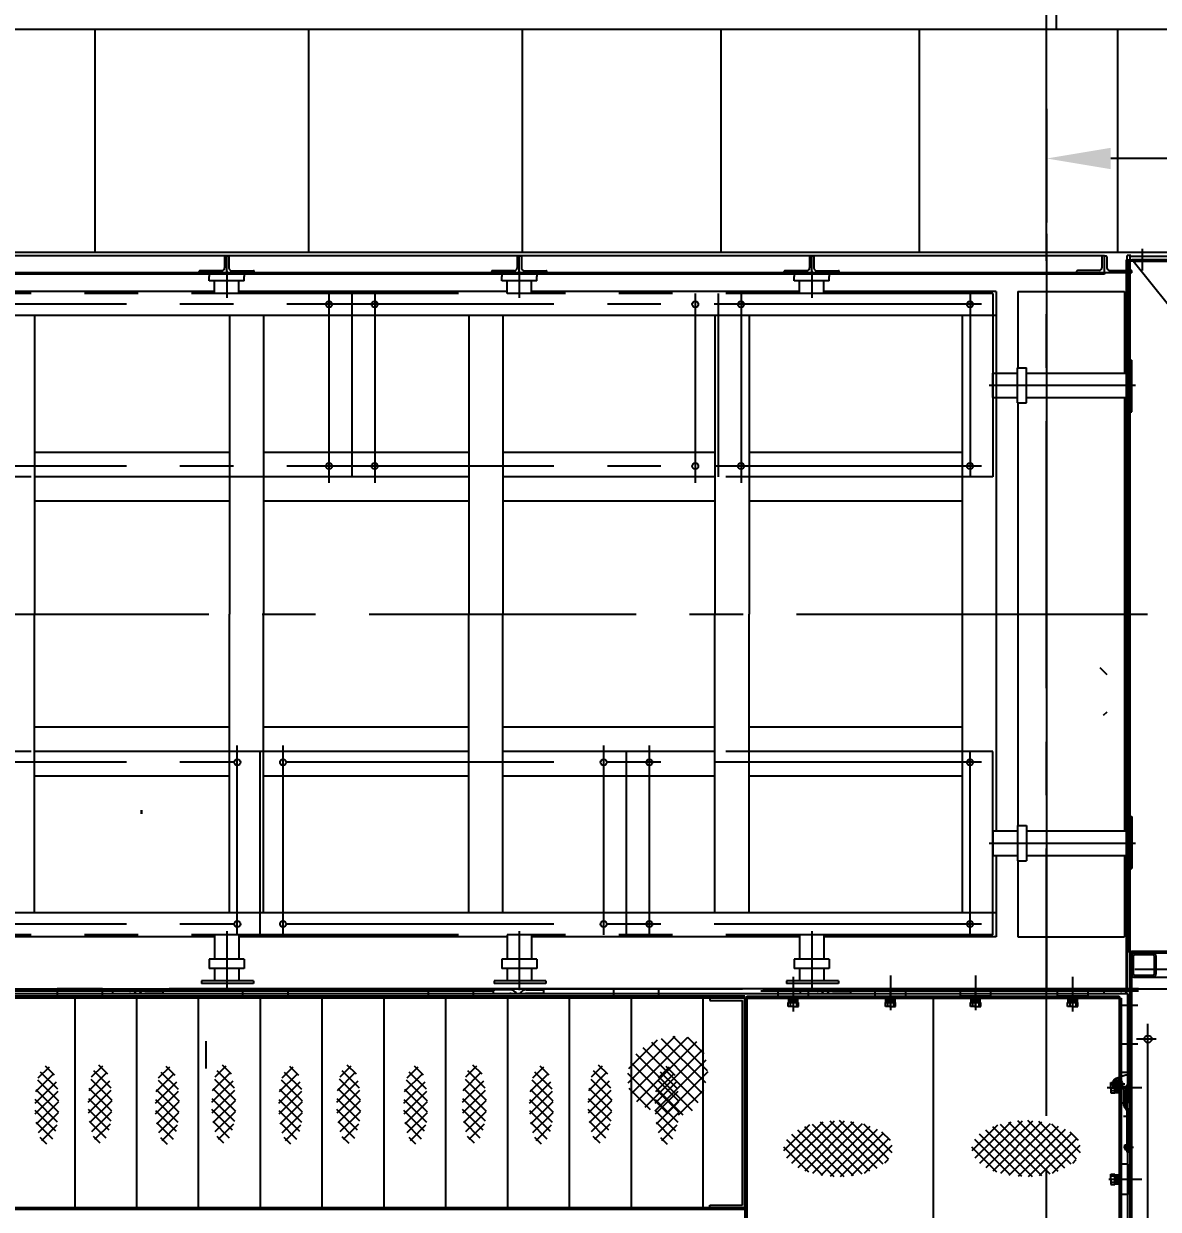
# Model space of a CAD drawing. Header units: millimetres. Extents: x 0 to 29400, y 0 to 20790.
# Drawn here: x 12122 to 15838, y 6761 to 10644 of the extents above; entities that cross this region are included whole.
import ezdxf

# ---------------------------------------------------------------- set-up
doc = ezdxf.new("R2010")
doc.units = ezdxf.units.MM
doc.header["$LTSCALE"] = 700
for name, pattern in [('F', [0.75, 0.5, -0.25]), ('G', [2, 1.25, -0.25, 0.25, -0.25]), ('K', [2.5, 1.25, -0.25, 0.25, -0.25, 0.25, -0.25])]:
    doc.linetypes.add(name, pattern=pattern)
for name, color, linetype in [('01', 7, 'Continuous'), ('02', 1, 'Continuous'), ('04', 2, 'F'), ('05', 142, 'G'), ('07', 6, 'K'), ('08', 1, 'Continuous')]:
    doc.layers.add(name, color=color, linetype=linetype)
doc.styles.get("Standard").update_dxf_attribs({"font": 'FZYTK.TTF', "width": 0.707})
doc.dimstyles.new('INTE', dxfattribs={"dimscale": 70, "dimtxt": 3.5, "dimasz": 3, "dimexe": 3, "dimexo": 0, "dimgap": 1, "dimtad": 1, "dimdec": 0, "dimdsep": 46, "dimtxsty": 'Standard', "dimcen": 0, "dimclrd": 1, "dimclre": 1, "dimclrt": 3, "dimaunit": 1, "dimadec": 0, "dimazin": 0, "dimtfac": 1, "dimtdec": 0, "dimtmove": 0, "dimatfit": 0, "dimfxl": 1, "dimarcsym": 0})

# ---------------------------------------------------------------- blocks, each defined once
blk = doc.blocks.new('*D847')
at = {"layer": '08', "color": 1, "lineweight": -2}
for p, q in [((19345.3, 16881), (25222.2, 16881)), ((25012.2, 7693), (25012.2, 16671)), ((14962.6, 7483), (25222.2, 7483))]:
    blk.add_line(p, q, dxfattribs=at)
at = {"layer": '08', "color": 1}
for points in [[(24977.2, 16671), (25047.2, 16671), (25012.2, 16881)], [(24977.2, 7693), (25047.2, 7693), (25012.2, 7483)]]:
    blk.add_solid(points, dxfattribs=at)
at = {"layer": 'DEFPOINTS', "color": 0}
for p in [(19345.3, 16881), (25012.2, 16881), (14962.6, 7483)]:
    blk.add_point(p, dxfattribs=at)
at = {"layer": '08', "color": 3, "insert": (24783.7, 12182), "char_height": 245, "attachment_point": 5, "rotation": 90}
blk.add_mtext('{\\fArial|b0|i0|c204|p34;Внешняя сторона кузова\\Fisocp,intecad|c134;9398}', dxfattribs=at)
blk = doc.blocks.new('*D851')
at = {"layer": '08', "color": 1, "lineweight": -2}
for p, q in [((5911, 11102), (5911, 3807.1)), ((15472.6, 5670), (15472.6, 3807.1)), ((15262.6, 4017.1), (6121, 4017.1))]:
    blk.add_line(p, q, dxfattribs=at)
at = {"layer": '08', "color": 1}
for points in [[(6121, 4052.1), (6121, 3982.1), (5911, 4017.1)], [(15262.6, 4052.1), (15262.6, 3982.1), (15472.6, 4017.1)]]:
    blk.add_solid(points, dxfattribs=at)
at = {"layer": 'DEFPOINTS', "color": 0}
for p in [(5911, 11102), (15472.6, 5670), (5911, 4017.1)]:
    blk.add_point(p, dxfattribs=at)
at = {"layer": '08', "color": 3, "insert": (10691.8, 4209.7), "char_height": 245, "attachment_point": 5}
blk.add_mtext('9562', dxfattribs=at)
blk = doc.blocks.new('*D852')
at = {"layer": '08', "color": 1, "lineweight": -2}
for p, q in [((18977.6, 11384.1), (18977.6, 9992.7)), ((15472.6, 10365.4), (15472.6, 9992.7)), ((18767.6, 10202.7), (15682.6, 10202.7))]:
    blk.add_line(p, q, dxfattribs=at)
at = {"layer": '08', "color": 1}
for points in [[(15682.6, 10237.7), (15682.6, 10167.7), (15472.6, 10202.7)], [(18767.6, 10237.7), (18767.6, 10167.7), (18977.6, 10202.7)]]:
    blk.add_solid(points, dxfattribs=at)
at = {"layer": 'DEFPOINTS', "color": 0}
for p in [(18977.6, 11384.1), (15472.6, 10365.4), (15472.6, 10202.7)]:
    blk.add_point(p, dxfattribs=at)
at = {"layer": '08', "color": 3, "insert": (17225.1, 10395.2), "char_height": 245, "attachment_point": 5}
blk.add_mtext('3505', dxfattribs=at)
blk = doc.blocks.new('*D853')
at = {"layer": '08', "color": 1, "lineweight": -2}
blk.add_line((15472.6, 12182), (6347, 8963.8), dxfattribs=at)
at = {"layer": '08', "color": 1}
blk.add_solid([(6335.4, 8996.8), (6358.7, 8930.8), (6149, 8893.9)], dxfattribs=at)
at = {"layer": 'DEFPOINTS', "color": 0}
for p in [(15472.6, 12182), (6149, 8893.9)]:
    blk.add_point(p, dxfattribs=at)
at = {"layer": '08', "color": 3, "insert": (7247.3, 9485.4), "char_height": 245, "attachment_point": 5, "rotation": 19.4255}
blk.add_mtext('R9886', dxfattribs=at)
blk = doc.blocks.new('*D854')
at = {"layer": '08', "color": 1, "lineweight": -2}
for p, q in [((19030.9, 18159.3), (25718.1, 18159.3)), ((25508.1, 17949.3), (25508.1, 5239.7)), ((15649.9, 5029.7), (25718.1, 5029.7))]:
    blk.add_line(p, q, dxfattribs=at)
at = {"layer": '08', "color": 1}
for points in [[(25473.1, 17949.3), (25543.1, 17949.3), (25508.1, 18159.3)], [(25473.1, 5239.7), (25543.1, 5239.7), (25508.1, 5029.7)]]:
    blk.add_solid(points, dxfattribs=at)
at = {"layer": 'DEFPOINTS', "color": 0}
for p in [(19030.9, 18159.3), (15649.9, 5029.7), (25508.1, 5029.7)]:
    blk.add_point(p, dxfattribs=at)
at = {"layer": '08', "color": 3, "insert": (25315.6, 11594.5), "char_height": 245, "attachment_point": 5, "rotation": 90}
blk.add_mtext('13130', dxfattribs=at)
blk = doc.blocks.new('*D856')
at = {"layer": '08', "color": 1, "lineweight": -2}
for p, q in [((9085, 9261), (9085, 4228)), ((15472.6, 5981.2), (15472.6, 4228)), ((9295, 4438), (15262.6, 4438))]:
    blk.add_line(p, q, dxfattribs=at)
at = {"layer": '08', "color": 1}
for points in [[(9295, 4473), (9295, 4403), (9085, 4438)], [(15262.6, 4473), (15262.6, 4403), (15472.6, 4438)]]:
    blk.add_solid(points, dxfattribs=at)
at = {"layer": 'DEFPOINTS', "color": 0}
for p in [(9085, 9261), (15472.6, 5981.2), (15472.6, 4438)]:
    blk.add_point(p, dxfattribs=at)
at = {"layer": '08', "color": 3, "insert": (12278.8, 4630.5), "char_height": 245, "attachment_point": 5}
blk.add_mtext('6388', dxfattribs=at)
blk = doc.blocks.new('A$C20E85FB4')
at = {"layer": '02', "linetype": 'Continuous', "ltscale": 0.8}
h = blk.add_hatch(dxfattribs=at)
h.set_pattern_fill('ANSI37', color=1, scale=10, style=0)
h.set_pattern_definition([(45, (-11288.267, -1206.898), (-22.45064, 22.45064), []), (135, (-11288.267, -1206.898), (-22.45064, -22.45064), [])])
edge = h.paths.add_edge_path()
edge.add_spline(control_points=[(-3.1, 135.1), (2.1, 175), (18.3, 298.7), (289.3, 230), (252, 28.6), (145.7, 7.7), (51.9, -11.7), (19.4, 58.8), (4.5, 102.9), (-1, 126), (-3.1, 135.1)], knot_values=[0, 0, 0, 0, 107.226623, 332.783515, 469.925804, 564.431844, 645.860592, 719.225168, 762.115824, 790.07632, 790.07632, 790.07632, 790.07632], degree=3, periodic=0)
blk = doc.blocks.new('*U844')
at = {"layer": '01'}
for p, q in [((-15.1, 5), (-15.1, 0)), ((0, 5), (-15.1, 5)), ((-15.1, 0), (0, 0)), ((0, 0), (-2.9, 5)), ((0, 5), (2.9, 0)), ((0, 5), (15.1, 5)), ((15.1, 0), (0, 0)), ((15.1, 5), (15.1, 0))]:
    blk.add_line(p, q, dxfattribs=at)
at = {"layer": '05'}
blk.add_line((0, 7.1), (0, -2.1), dxfattribs=at)

msp = doc.modelspace()

# ---------------------------------------------------------------- hatches: boundary and pattern name
at = {"layer": '02', "linetype": 'Continuous'}
h = msp.add_hatch(dxfattribs=at)
h.set_pattern_fill('ANSI37', color=1, scale=8, style=0)
h.set_pattern_definition([(45, (7459.756, 6036.983), (-17.96051, 17.96051), []), (135, (7459.756, 6036.983), (-17.96051, -17.96051), [])])
edge = h.paths.add_edge_path()
edge.add_ellipse((12198.2, 7102.3), major_axis=(0, 128.5), ratio=0.30303, start_angle=0, end_angle=360)
h = msp.add_hatch(dxfattribs=at)
h.set_pattern_fill('ANSI37', color=1, scale=8, style=0)
h.set_pattern_definition([(45, (7634.252, 6040.411), (-17.96051, 17.96051), []), (135, (7634.252, 6040.411), (-17.96051, -17.96051), [])])
edge = h.paths.add_edge_path()
edge.add_ellipse((12372.7, 7105.7), major_axis=(0, 128.5), ratio=0.30303, start_angle=0, end_angle=360)
h = msp.add_hatch(dxfattribs=at)
h.set_pattern_fill('ANSI37', color=1, scale=8, style=0)
h.set_pattern_definition([(45, (7853.83, 6036.983), (-17.96051, 17.96051), []), (135, (7853.83, 6036.983), (-17.96051, -17.96051), [])])
edge = h.paths.add_edge_path()
edge.add_ellipse((12592.3, 7102.3), major_axis=(0, 128.5), ratio=0.30303, start_angle=0, end_angle=360)
h = msp.add_hatch(dxfattribs=at)
h.set_pattern_fill('ANSI37', color=1, scale=8, style=0)
h.set_pattern_definition([(45, (8038.81, 6040.411), (-17.96051, 17.96051), []), (135, (8038.81, 6040.411), (-17.96051, -17.96051), [])])
edge = h.paths.add_edge_path()
edge.add_ellipse((12777.3, 7105.7), major_axis=(0, 128.5), ratio=0.30303, start_angle=0, end_angle=360)
h = msp.add_hatch(dxfattribs=at)
h.set_pattern_fill('ANSI37', color=1, scale=8, style=0)
h.set_pattern_definition([(45, (8258.388, 6036.983), (-17.96051, 17.96051), []), (135, (8258.388, 6036.983), (-17.96051, -17.96051), [])])
edge = h.paths.add_edge_path()
edge.add_ellipse((12996.8, 7102.3), major_axis=(0, 128.5), ratio=0.30303, start_angle=0, end_angle=360)
h = msp.add_hatch(dxfattribs=at)
h.set_pattern_fill('ANSI37', color=1, scale=8, style=0)
h.set_pattern_definition([(45, (8448.138, 6040.411), (-17.96051, 17.96051), []), (135, (8448.138, 6040.411), (-17.96051, -17.96051), [])])
edge = h.paths.add_edge_path()
edge.add_ellipse((13186.6, 7105.7), major_axis=(0, 128.5), ratio=0.30303, start_angle=0, end_angle=360)
h = msp.add_hatch(dxfattribs=at)
h.set_pattern_fill('ANSI37', color=1, scale=8, style=0)
h.set_pattern_definition([(45, (8667.717, 6036.983), (-17.96051, 17.96051), []), (135, (8667.717, 6036.983), (-17.96051, -17.96051), [])])
edge = h.paths.add_edge_path()
edge.add_ellipse((13406.2, 7102.3), major_axis=(0, 128.5), ratio=0.30303, start_angle=0, end_angle=360)
h = msp.add_hatch(dxfattribs=at)
h.set_pattern_fill('ANSI37', color=1, scale=8, style=0)
h.set_pattern_definition([(45, (8859.75, 6040.411), (-17.96051, 17.96051), []), (135, (8859.75, 6040.411), (-17.96051, -17.96051), [])])
edge = h.paths.add_edge_path()
edge.add_ellipse((13598.2, 7105.7), major_axis=(0, 128.5), ratio=0.30303, start_angle=0, end_angle=360)
h = msp.add_hatch(dxfattribs=at)
h.set_pattern_fill('ANSI37', color=1, scale=8, style=0)
h.set_pattern_definition([(45, (9079.33, 6036.983), (-17.96051, 17.96051), []), (135, (9079.33, 6036.983), (-17.96051, -17.96051), [])])
edge = h.paths.add_edge_path()
edge.add_ellipse((13817.8, 7102.3), major_axis=(0, 128.5), ratio=0.30303, start_angle=0, end_angle=360)
h = msp.add_hatch(dxfattribs=at)
h.set_pattern_fill('ANSI37', color=1, scale=8, style=0)
h.set_pattern_definition([(45, (9271.35, 6040.411), (-17.96051, 17.96051), []), (135, (9271.35, 6040.411), (-17.96051, -17.96051), [])])
edge = h.paths.add_edge_path()
edge.add_ellipse((14009.8, 7105.7), major_axis=(0, 128.5), ratio=0.30303, start_angle=0, end_angle=360)
h = msp.add_hatch(dxfattribs=at)
h.set_pattern_fill('ANSI37', color=1, scale=8, style=0)
h.set_pattern_definition([(45, (9490.93, 6036.983), (-17.96051, 17.96051), []), (135, (9490.93, 6036.983), (-17.96051, -17.96051), [])])
edge = h.paths.add_edge_path()
edge.add_ellipse((14229.4, 7102.3), major_axis=(0, 128.5), ratio=0.30303, start_angle=0, end_angle=360)
h = msp.add_hatch(dxfattribs=at)
h.set_pattern_fill('ANSI37', color=1, scale=7.5, angle=-90, style=0)
h.set_pattern_definition([(315, (12580.503, 8457.254), (16.83798, 16.83798), []), (45, (12580.503, 8457.254), (-16.83798, 16.83798), [])])
edge = h.paths.add_edge_path()
edge.add_ellipse((14789.8, 6959.9), major_axis=(178, 0), ratio=0.514239, start_angle=0, end_angle=360)
h = msp.add_hatch(dxfattribs=at)
h.set_pattern_fill('ANSI37', color=1, scale=7.5, angle=-90, style=0)
h.set_pattern_definition([(315, (13196.452, 8457.254), (16.83798, 16.83798), []), (45, (13196.452, 8457.254), (-16.83798, 16.83798), [])])
edge = h.paths.add_edge_path()
edge.add_ellipse((15405.8, 6959.9), major_axis=(178, 0), ratio=0.514239, start_angle=0, end_angle=360)

# ---------------------------------------------------------------- linework, layer by layer
for p, q in [((15472.6, 9956), (15472.6, 7483)), ((15472.6, 9956), (15472.6, 7483)), ((16675.6, 9871), (15755.6, 9871)), ((15472.6, 7483), (12598.6, 7483)), ((14490.6, 7459), (15710.6, 7459)), ((14490.6, 7459), (14490.6, 4440)), ((14542.8, 7483), (15761.8, 7483)), ((14593.1, 7483), (14693.1, 7483)), ((14911.1, 7483), (15011.1, 7483)), ((15290.1, 7483), (15190.1, 7483)), ((15773.3, 7483), (15472.6, 7483)), ((15608.1, 7483), (15508.1, 7483)), ((15710.6, 7459), (15710.6, 4440)), ((14484.6, 7453), (14484.6, 4446)), ((15100.6, 7453), (15100.6, 4446)), ((15716.6, 7453), (15716.6, 4446)), ((14484.6, 6962.7), (14484.6, 7299)), ((15740.6, 7209), (15740.6, 7109))]:
    msp.add_line(p, q)
at = {"layer": '01'}
for p, q in [((15504, 11355), (15504, 10625)), ((12355, 10625), (12355, 9895)), ((13055, 10625), (13055, 9895)), ((13755, 10625), (13755, 9895)), ((13755, 10625), (13755, 9895)), ((14405, 10625), (14405, 9895)), ((15055, 10625), (15055, 9895)), ((15705, 10625), (15705, 9895)), ((12780.3, 9881.7), (12780.3, 9844)), ((12787.3, 9884), (12782.6, 9884)), ((12787.3, 9828), (12787.3, 9884)), ((12787.3, 9884), (12792, 9884)), ((12787.3, 9828), (12787.3, 9884)), ((12794.3, 9881.7), (12794.3, 9844)), ((13738.3, 9881.7), (13738.3, 9844)), ((13745.3, 9884), (13740.6, 9884)), ((13745.3, 9884), (13750, 9884)), ((13745.3, 9828), (13745.3, 9884)), ((13745.3, 9828), (13745.3, 9884)), ((13752.3, 9881.7), (13752.3, 9844)), ((14696.3, 9881.7), (14696.3, 9844)), ((14703.3, 9884), (14698.6, 9884)), ((14703.3, 9828), (14703.3, 9884)), ((14703.3, 9884), (14708, 9884)), ((14703.3, 9828), (14703.3, 9884)), ((14710.3, 9881.7), (14710.3, 9844)), ((15653.8, 9881.3), (15653.8, 9845)), ((15661.8, 9884), (15656.5, 9884)), ((15661.8, 9828), (15661.8, 9884)), ((15661.8, 9884), (15667.2, 9884)), ((15661.8, 9828), (15661.8, 9884)), ((15669.8, 9881.3), (15669.8, 9845)), ((15733.6, 9871), (18971.6, 9871)), ((15736.6, 7483), (15736.6, 9885)), ((15742.6, 9885), (15736.6, 9885)), ((15748.6, 9885), (15742.6, 9885)), ((15745.6, 9883), (18971.6, 9883)), ((16146.1, 9379), (15755.6, 9866)), ((12697.3, 9828), (12697.3, 9832.7)), ((12697.3, 9828), (12787.3, 9828)), ((12771.3, 9835), (12699.6, 9835)), ((12877.3, 9828), (12787.3, 9828)), ((12803.3, 9835), (12875, 9835)), ((12877.3, 9828), (12877.3, 9832.7)), ((13655.3, 9828), (13655.3, 9832.7)), ((13655.3, 9828), (13745.3, 9828)), ((13729.3, 9835), (13657.6, 9835)), ((13835.3, 9828), (13745.3, 9828)), ((13761.3, 9835), (13833, 9835)), ((13835.3, 9828), (13835.3, 9832.7)), ((14613.3, 9828), (14613.3, 9832.7)), ((14613.3, 9828), (14703.3, 9828)), ((14687.3, 9835), (14615.6, 9835)), ((14793.3, 9828), (14703.3, 9828)), ((14719.3, 9835), (14791, 9835)), ((14793.3, 9828), (14793.3, 9832.7)), ((15571.8, 9828), (15571.8, 9833.3)), ((15571.8, 9828), (15661.8, 9828)), ((15644.8, 9836), (15574.5, 9836)), ((15661.8, 9828), (15661.8, 9824)), ((15751.8, 9828), (15661.8, 9828)), ((15678.8, 9836), (15749.2, 9836)), ((15751.8, 9828), (15751.8, 9833.3)), ((12747.3, 9767), (11627.3, 9767)), ((13705.3, 9767), (12827.3, 9767)), ((14663.3, 9767), (13785.3, 9767)), ((15307.8, 9767), (14743.3, 9767)), ((15377.8, 9767), (15727.8, 9767)), ((15377.8, 9767), (15377.8, 9517.5)), ((15727.8, 9767), (15727.8, 9500)), ((15307.8, 9688), (10485.8, 9688)), ((12157.8, 9688), (12157.8, 8710)), ((12795.8, 9688), (12795.8, 8710)), ((12907.8, 9688), (12907.8, 8710)), ((13579.8, 9688), (13579.8, 8710)), ((13691.8, 9688), (13691.8, 8710)), ((14385.8, 9688), (14385.8, 8710)), ((14497.8, 9688), (14497.8, 8710)), ((15377.8, 9402.5), (15377.8, 8017.5)), ((15727.8, 9420), (15727.8, 8000)), ((12157.8, 7732), (12157.8, 8710)), ((12795.8, 7732), (12795.8, 8710)), ((12907.8, 7732), (12907.8, 8710)), ((13579.8, 7732), (13579.8, 8710)), ((13691.8, 7732), (13691.8, 8710)), ((14385.8, 7732), (14385.8, 8710)), ((14497.8, 7732), (14497.8, 8710)), ((15377.8, 7902.5), (15377.8, 7653)), ((15727.8, 7920), (15727.8, 7653)), ((15307.8, 7732), (10485.8, 7732)), ((12747.3, 7653), (11627.3, 7653)), ((13705.3, 7653), (12827.3, 7653)), ((14663.3, 7653), (13785.3, 7653)), ((15307.8, 7653), (14743.3, 7653)), ((15377.8, 7653), (15727.8, 7653)), ((15745.6, 7187), (15745.6, 7607)), ((15745.6, 7187), (15745.6, 7607)), ((10686.8, 7483), (13661.9, 7483)), ((10686.8, 7477), (13661.9, 7477)), ((14484.6, 7459), (11336.9, 7459)), ((12380.6, 7483), (12231.6, 7483)), ((12231.6, 7483), (12231.6, 7459)), ((12380.6, 7459), (12380.6, 7483)), ((12413.5, 7467.5), (12468.9, 7467.5)), ((12578.3, 7467.5), (12522.3, 7467.5)), ((12988.1, 7483), (12839.1, 7483)), ((12839.1, 7483), (12839.1, 7459)), ((12988.1, 7459), (12988.1, 7483)), ((13595.5, 7483), (13446.5, 7483)), ((13446.5, 7483), (13446.5, 7459)), ((13595.5, 7459), (13595.5, 7483)), ((13659.5, 7467.5), (13714.9, 7467.5)), ((13661.9, 7483), (13661.9, 7477)), ((13824.3, 7467.5), (13768.9, 7467.5)), ((14203, 7483), (14054, 7483)), ((14054, 7483), (14054, 7459)), ((14203, 7459), (14203, 7483)), ((14484.6, 6761), (14484.6, 7459)), ((14593.1, 7459), (14593.1, 7483)), ((14593.1, 7459), (14693.1, 7459)), ((14665.5, 7467.5), (14721.5, 7467.5)), ((14693.1, 7459), (14693.1, 7483)), ((14830.3, 7467.5), (14774.9, 7467.5)), ((14911.1, 7459), (14911.1, 7483)), ((14911.1, 7459), (15011.1, 7459)), ((15011.1, 7459), (15011.1, 7483)), ((15190.1, 7459), (15190.1, 7483)), ((15290.1, 7459), (15190.1, 7459)), ((15290.1, 7459), (15290.1, 7483)), ((15508.1, 7459), (15508.1, 7483)), ((15608.1, 7459), (15508.1, 7459)), ((15608.1, 7459), (15608.1, 7483)), ((15659.5, 7467.5), (15714.9, 7467.5)), ((14484.6, 7453), (11336.9, 7453)), ((12289.2, 7453), (12289.2, 6767)), ((12491.7, 7453), (12491.7, 6767)), ((12694.2, 7453), (12694.2, 6767)), ((12896.7, 7453), (12896.7, 6767)), ((13099.2, 7453), (13099.2, 6767)), ((13301.7, 7453), (13301.7, 6767)), ((13504.2, 7453), (13504.2, 6767)), ((13706.7, 7453), (13706.7, 6767)), ((13909.2, 7453), (13909.2, 6767)), ((14111.7, 7453), (14111.7, 6767)), ((14346.7, 7453), (14346.7, 6767)), ((14369.2, 7453), (14369.2, 7445)), ((14369.2, 7445), (14476.6, 7445)), ((14476.6, 6775), (14476.6, 7445)), ((14626.4, 7425.5), (14626.4, 7438)), ((14626.4, 7438), (14643.1, 7438)), ((14643.1, 7425.5), (14626.4, 7425.5)), ((14633.1, 7438), (14633.1, 7425.5)), ((14659.9, 7438), (14643.1, 7438)), ((14643.1, 7425.5), (14659.9, 7425.5)), ((14653.1, 7438), (14653.1, 7425.5)), ((14659.9, 7425.5), (14659.9, 7438)), ((14944.4, 7425.5), (14944.4, 7438)), ((14944.4, 7438), (14961.1, 7438)), ((14961.1, 7425.5), (14944.4, 7425.5)), ((14951.1, 7438), (14951.1, 7425.5)), ((14977.9, 7438), (14961.1, 7438)), ((14961.1, 7425.5), (14977.9, 7425.5)), ((14971.1, 7438), (14971.1, 7425.5)), ((14977.9, 7425.5), (14977.9, 7438)), ((15223.4, 7425.5), (15223.4, 7438)), ((15223.4, 7438), (15240.1, 7438)), ((15240.1, 7425.5), (15223.4, 7425.5)), ((15230.1, 7438), (15230.1, 7425.5)), ((15256.9, 7438), (15240.1, 7438)), ((15240.1, 7425.5), (15256.9, 7425.5)), ((15250.1, 7438), (15250.1, 7425.5)), ((15256.9, 7425.5), (15256.9, 7438)), ((15541.4, 7438), (15558.1, 7438)), ((15541.4, 7425.5), (15541.4, 7438)), ((15558.1, 7425.5), (15541.4, 7425.5)), ((15548.1, 7438), (15548.1, 7425.5)), ((15574.9, 7438), (15558.1, 7438)), ((15558.1, 7425.5), (15574.9, 7425.5)), ((15568.1, 7438), (15568.1, 7425.5)), ((15574.9, 7425.5), (15574.9, 7438)), ((15731.9, 7200.3), (15700.6, 7189.2)), ((15740.6, 7209), (15716.6, 7209)), ((15716.6, 7209), (15716.6, 7109)), ((15745.6, 7200.3), (15731.9, 7200.3)), ((15745.6, 7200.3), (15745.6, 7177.5)), ((15683.1, 7175.7), (15695.6, 7175.7)), ((15683.1, 7159), (15683.1, 7175.7)), ((15695.6, 7169), (15683.1, 7169)), ((15683.1, 7159), (15683.1, 7142.2)), ((15695.6, 7149), (15683.1, 7149)), ((15695.6, 7175.7), (15695.6, 7159)), ((15695.6, 7142.2), (15695.6, 7159)), ((15706.9, 7152.3), (15715.9, 7152.3)), ((15715.9, 7152.3), (15721.2, 7157.1)), ((15719.9, 7163.3), (15718.4, 7163.3)), ((15725.9, 7101.3), (15725.9, 7151.3)), ((15726.1, 7161.5), (15726.9, 7162.3)), ((15731.9, 7162.3), (15726.9, 7162.3)), ((15745.6, 7177.5), (15731.9, 7162.3)), ((15731.9, 7101.3), (15731.9, 7151.3)), ((15744.9, 7165.5), (15744.9, 6385.1)), ((15683.1, 7142.2), (15695.6, 7142.2)), ((15740.6, 7109), (15716.6, 7109)), ((15734.6, 7086.2), (15728.5, 7093.8)), ((15739.3, 7089.9), (15733.2, 7097.5)), ((15735.9, 6948.4), (15735.9, 7082.4)), ((15741.9, 7077.4), (15744.9, 7077.4)), ((15728.5, 6971.6), (15733.8, 6971.6)), ((15728.5, 6964.4), (15728.5, 6971.6)), ((15733.8, 6968.4), (15728.5, 6968.4)), ((15728.5, 6964.4), (15728.5, 6957.2)), ((15733.8, 6960.4), (15728.5, 6960.4)), ((15728.5, 6957.2), (15733.8, 6957.2)), ((15733.8, 6971.6), (15733.8, 6964.4)), ((15741.9, 6953.4), (15744.9, 6953.4)), ((15741.9, 6948.4), (15741.9, 6951.4)), ((15741.9, 6948.4), (15735.9, 6948.4)), ((15683.1, 6875.7), (15695.6, 6875.7)), ((15683.1, 6859), (15683.1, 6875.7)), ((15695.6, 6875.7), (15695.6, 6859)), ((15740.5, 6909), (15716.5, 6909)), ((15716.6, 6909), (15716.6, 6809)), ((15740.5, 6909), (15740.6, 6809)), ((15695.6, 6869), (15683.1, 6869)), ((15683.1, 6859), (15683.1, 6842.2)), ((15695.6, 6849), (15683.1, 6849)), ((15683.1, 6842.2), (15695.6, 6842.2)), ((15695.6, 6842.2), (15695.6, 6859)), ((15740.6, 6809), (15716.6, 6809)), ((11336.9, 6767), (14484.6, 6767)), ((11336.9, 6761), (14484.6, 6761)), ((14369.2, 6767), (14369.2, 6775)), ((14369.2, 6775), (14476.6, 6775))]:
    msp.add_line(p, q, dxfattribs=at)
at = {"layer": '01', "color": 7, "linetype": 'Continuous'}
for p, q in [((13755, 10625), (10255, 10625)), ((17539, 10625), (13755, 10625)), ((16359, 10625), (15504, 10625)), ((15661.8, 9884), (10359.8, 9884)), ((13755, 9895), (11998, 9895)), ((15894, 9895), (13755, 9895)), ((15733.6, 9871), (15733.6, 7483)), ((15755.6, 9866), (15738.6, 9866)), ((15738.6, 9866), (15738.6, 7605)), ((15743.6, 9866), (15743.6, 7605)), ((15745.6, 9883), (15745.6, 9866)), ((15755.6, 9866), (15745.6, 9866)), ((15745.6, 9866), (15745.6, 6255)), ((15755.6, 9871), (15755.6, 9866)), ((15755.6, 9866), (18961.6, 9866)), ((16675.6, 9866), (15755.6, 9866)), ((16675.6, 9866), (15755.6, 9866)), ((15661.8, 9828), (10419.8, 9828)), ((15661.8, 9824), (10419.8, 9824)), ((12729.8, 9824), (12729.8, 9816)), ((12844.8, 9824), (12729.8, 9824)), ((12729.8, 9810), (12729.8, 9816)), ((12729.8, 9802), (12729.8, 9810)), ((12844.8, 9802), (12729.8, 9802)), ((12747.3, 9760), (12747.3, 9802)), ((12827.3, 9760), (12827.3, 9802)), ((12844.8, 9824), (12844.8, 9816)), ((12844.8, 9810), (12844.8, 9816)), ((12844.8, 9802), (12844.8, 9810)), ((13802.8, 9824), (13687.8, 9824)), ((13687.8, 9824), (13687.8, 9816)), ((13687.8, 9810), (13687.8, 9816)), ((13687.8, 9802), (13687.8, 9810)), ((13802.8, 9802), (13687.8, 9802)), ((13705.3, 9760), (13705.3, 9802)), ((13785.3, 9760), (13785.3, 9802)), ((13802.8, 9824), (13802.8, 9816)), ((13802.8, 9810), (13802.8, 9816)), ((13802.8, 9802), (13802.8, 9810)), ((14760.8, 9824), (14645.8, 9824)), ((14645.8, 9824), (14645.8, 9816)), ((14645.8, 9810), (14645.8, 9816)), ((14645.8, 9802), (14645.8, 9810)), ((14760.8, 9802), (14645.8, 9802)), ((14663.3, 9760), (14663.3, 9802)), ((14743.3, 9760), (14743.3, 9802)), ((14760.8, 9824), (14760.8, 9816)), ((14760.8, 9810), (14760.8, 9816)), ((14760.8, 9802), (14760.8, 9810)), ((12827.3, 9760), (12747.3, 9760)), ((13785.3, 9760), (13705.3, 9760)), ((14743.3, 9760), (14663.3, 9760)), ((15307.8, 9767), (15307.8, 8000)), ((15195.8, 9688), (15195.8, 7732)), ((15376.8, 9402.5), (15376.8, 9517.5)), ((15376.8, 9517.5), (15406.8, 9517.5)), ((15406.8, 9402.5), (15406.8, 9517.5)), ((15743.8, 9372.5), (15743.8, 9542.5)), ((15743.8, 9542.5), (15751.8, 9542.5)), ((15751.8, 9372.5), (15751.8, 9542.5)), ((15296.8, 9420), (15296.8, 9500)), ((15296.8, 9500), (15376.8, 9500)), ((15406.8, 9500), (15743.8, 9500)), ((15296.8, 9420), (15376.8, 9420)), ((15376.8, 9402.5), (15406.8, 9402.5)), ((15406.8, 9420), (15743.8, 9420)), ((15743.8, 9372.5), (15751.8, 9372.5)), ((12795.8, 9240), (12157.8, 9240)), ((13579.8, 9240), (12907.8, 9240)), ((14385.8, 9240), (13691.8, 9240)), ((15195.8, 9240), (14497.8, 9240)), ((12795.8, 9160), (12157.8, 9160)), ((13579.8, 9160), (12907.8, 9160)), ((14385.8, 9160), (13691.8, 9160)), ((15195.8, 9160), (14497.8, 9160)), ((12795.8, 9080), (12157.8, 9080)), ((13579.8, 9080), (12907.8, 9080)), ((14385.8, 9080), (13691.8, 9080)), ((15195.8, 9080), (14497.8, 9080)), ((12795.8, 8340), (12157.8, 8340)), ((13579.8, 8340), (12907.8, 8340)), ((14385.8, 8340), (13691.8, 8340)), ((15195.8, 8340), (14497.8, 8340)), ((12795.8, 8260), (12157.8, 8260)), ((13579.8, 8260), (12907.8, 8260)), ((14385.8, 8260), (13691.8, 8260)), ((15195.8, 8260), (14497.8, 8260)), ((12795.8, 8180), (12157.8, 8180)), ((13579.8, 8180), (12907.8, 8180)), ((14385.8, 8180), (13691.8, 8180)), ((15195.8, 8180), (14497.8, 8180)), ((15743.8, 8047.5), (15743.8, 7877.5)), ((15743.8, 8047.5), (15751.8, 8047.5)), ((15751.8, 8047.5), (15751.8, 7877.5)), ((15296.8, 8000), (15296.8, 7920)), ((15296.8, 8000), (15376.8, 8000)), ((15376.8, 8017.5), (15376.8, 7902.5)), ((15376.8, 8017.5), (15406.8, 8017.5)), ((15406.8, 8017.5), (15406.8, 7902.5)), ((15406.8, 8000), (15743.8, 8000)), ((15296.8, 7920), (15376.8, 7920)), ((15307.8, 7920), (15307.8, 7653)), ((15376.8, 7902.5), (15406.8, 7902.5)), ((15406.8, 7920), (15743.8, 7920)), ((15743.8, 7877.5), (15751.8, 7877.5)), ((12747.3, 7660), (12747.3, 7580)), ((12827.3, 7660), (12747.3, 7660)), ((12827.3, 7660), (12827.3, 7580)), ((13705.3, 7660), (13705.3, 7580)), ((13785.3, 7660), (13705.3, 7660)), ((13785.3, 7660), (13785.3, 7580)), ((14663.3, 7660), (14663.3, 7580)), ((14743.3, 7660), (14663.3, 7660)), ((14743.3, 7660), (14743.3, 7580)), ((12729.8, 7580), (12729.8, 7550)), ((12844.8, 7580), (12729.8, 7580)), ((12844.8, 7580), (12844.8, 7550)), ((13687.8, 7580), (13687.8, 7550)), ((13802.8, 7580), (13687.8, 7580)), ((13802.8, 7580), (13802.8, 7550)), ((14760.8, 7580), (14645.8, 7580)), ((14645.8, 7580), (14645.8, 7550)), ((14760.8, 7580), (14760.8, 7550)), ((15738.6, 7605), (18869.6, 7605)), ((12844.8, 7550), (12729.8, 7550)), ((12747.3, 7550), (12747.3, 7509)), ((12827.3, 7550), (12827.3, 7509)), ((13802.8, 7550), (13687.8, 7550)), ((13705.3, 7550), (13705.3, 7509)), ((13785.3, 7550), (13785.3, 7509)), ((14760.8, 7550), (14645.8, 7550)), ((14663.3, 7550), (14663.3, 7509)), ((14743.3, 7550), (14743.3, 7509)), ((12704.8, 7509), (12704.8, 7501)), ((12874.8, 7509), (12704.8, 7509)), ((12874.8, 7501), (12704.8, 7501)), ((12874.8, 7509), (12874.8, 7501)), ((13662.8, 7509), (13662.8, 7501)), ((13832.8, 7509), (13662.8, 7509)), ((13832.8, 7501), (13662.8, 7501)), ((13832.8, 7509), (13832.8, 7501)), ((14790.8, 7509), (14620.8, 7509)), ((14620.8, 7509), (14620.8, 7501)), ((14790.8, 7501), (14620.8, 7501)), ((14790.8, 7509), (14790.8, 7501)), ((15738.9, 7466.5), (9885.9, 7466.5)), ((12469.5, 7479.5), (12413.5, 7479.5)), ((12413.5, 7479.5), (12413.5, 7467.5)), ((12522.3, 7479.5), (12578.3, 7479.5)), ((12578.3, 7479.5), (12578.3, 7467.5)), ((13283.5, 7483), (14476.6, 7483)), ((13715.5, 7479.5), (13659.5, 7479.5)), ((13659.5, 7479.5), (13659.5, 7467.5)), ((13768.3, 7479.5), (13824.3, 7479.5)), ((13824.3, 7479.5), (13824.3, 7467.5)), ((14536.3, 7477), (15773.3, 7477)), ((14721.5, 7479.5), (14665.5, 7479.5)), ((14665.5, 7479.5), (14665.5, 7467.5)), ((14774.3, 7479.5), (14830.3, 7479.5)), ((14830.3, 7479.5), (14830.3, 7467.5)), ((15715.5, 7479.5), (15659.5, 7479.5)), ((15659.5, 7479.5), (15659.5, 7467.5)), ((15733.6, 7483), (15745.6, 7483)), ((15738.9, 6247.5), (15738.9, 7466.5)), ((15744.9, 7466.5), (15744.9, 6247.5)), ((14484.6, 7453), (15716.6, 7453)), ((15714.2, 7157.3), (15706.9, 7157.3)), ((15718.4, 7163.3), (15714.2, 7157.3)), ((15719.9, 7157.3), (15714.2, 7157.3)), ((15741.9, 6948.4), (15741.9, 7082.4)), ((15733.8, 6970.6), (15733.8, 6964.4)), ((15733.8, 6970.6), (15735.9, 6970.6)), ((15733.8, 6964.4), (15733.8, 6970.6)), ((15735.9, 6964.4), (15733.8, 6965.6)), ((15733.8, 6958.3), (15733.8, 6964.4)), ((15733.8, 6964.4), (15735.9, 6963.2)), ((15733.8, 6964.4), (15733.8, 6958.3)), ((15733.8, 6957.2), (15733.8, 6964.4)), ((15733.8, 6958.3), (15735.9, 6958.3))]:
    msp.add_line(p, q, dxfattribs=at)
at = {"layer": '01'}
for centre in [(13121.8, 9725), (13271.8, 9725), (14321.8, 9725), (14471.8, 9725), (15221.8, 9725), (13121.8, 9195), (13271.8, 9195), (14321.8, 9195), (14471.8, 9195), (15221.8, 9195), (12821.8, 8225), (12971.8, 8225), (14021.8, 8225), (14171.8, 8225), (15221.8, 8225), (12821.8, 7695), (12971.8, 7695), (14021.8, 7695), (14171.8, 7695), (15221.8, 7695)]:
    msp.add_circle(centre, 10, dxfattribs=at)
at = {"layer": '01', "color": 7, "linetype": 'Continuous'}
for centre, radius in [((15804.6, 7318.5), 12), ((15706.9, 7171.3), 14), ((15706.9, 7171.3), 8)]:
    msp.add_circle(centre, radius, dxfattribs=at)
at = {"layer": '01'}
for centre, radius, start, end in [((12782.6, 9881.7), 2.31, 90, 179.9904), ((12792, 9881.7), 2.31, 0.0096, 90), ((13740.6, 9881.7), 2.31, 90, 179.9904), ((13750, 9881.7), 2.31, 0.0096, 90), ((14698.6, 9881.7), 2.31, 90, 179.9904), ((14708, 9881.7), 2.31, 0.0096, 90), ((15656.5, 9881.3), 2.64, 90, 179.992), ((15667.2, 9881.3), 2.64, 0.008, 90), ((12699.6, 9832.7), 2.31, 89.954, 180), ((12771.3, 9844), 9, 270, 0), ((12803.3, 9844), 9, 180, 270), ((12875, 9832.7), 2.31, 0, 90.046), ((13657.6, 9832.7), 2.31, 89.954, 180), ((13729.3, 9844), 9, 270, 0), ((13761.3, 9844), 9, 180, 270), ((13833, 9832.7), 2.31, 0, 90.046), ((14615.6, 9832.7), 2.31, 89.954, 180), ((14687.3, 9844), 9, 270, 0), ((14719.3, 9844), 9, 180, 270), ((14791, 9832.7), 2.31, 0, 90.046), ((15574.5, 9833.3), 2.64, 89.954, 180), ((15644.8, 9845), 9, 270, 0), ((15678.8, 9845), 9, 180, 270), ((15749.2, 9833.3), 2.64, 0, 90.046), ((12468.9, 7455.5), 12, 66.4435, 90), ((12470, 7457.2), 22.3, 24.5723, 91.2586), ((12521.8, 7457.2), 22.3, 88.7414, 155.4277), ((12522.9, 7455.5), 12, 90, 113.5565), ((13714.9, 7455.5), 12, 66.4435, 90), ((13716, 7457.2), 22.3, 24.5723, 91.2586), ((13767.8, 7457.2), 22.3, 88.7414, 155.4277), ((13768.9, 7455.5), 12, 90, 113.5565), ((14720.9, 7455.5), 12, 66.4435, 90), ((14722, 7457.2), 22.3, 24.5723, 91.2586), ((14773.8, 7457.2), 22.3, 88.7414, 155.4277), ((14774.9, 7455.5), 12, 90, 113.5565), ((15714.9, 7455.5), 12, 66.4435, 90), ((15716, 7457.2), 22.3, 24.5723, 91.2586), ((15719.9, 7151.3), 6, 0, 77.1476), ((15719.9, 7151.3), 12, 0, 58.8855), ((15737.9, 7101.3), 12, 180, 218.5278), ((15737.9, 7101.3), 6, 180, 218.5278), ((15729.9, 7082.4), 6, 0, 38.5278), ((15729.9, 7082.4), 12, 0, 38.5278)]:
    msp.add_arc(centre, radius, start, end, dxfattribs=at)
at = {"layer": '01', "color": 7, "linetype": 'Continuous'}
for centre, radius, start, end in [((15755.6, 9861), 10, 90, 150), ((15706.9, 7171.3), 19, 109.4852, 270), ((15719.9, 7151.3), 12, 58.8855, 90), ((15719.9, 7151.3), 6, 77.1476, 90)]:
    msp.add_arc(centre, radius, start, end, dxfattribs=at)
at = {"layer": '02', "color": 1, "linetype": 'Continuous'}
for p, q in [((15670.5, 8511.9), (15648.3, 8534.1)), ((15658.6, 8378.9), (15670.5, 8390.7)), ((15698.9, 7171.9), (15699.6, 7171.3)), ((15699.6, 7171.3), (15706.9, 7163.9)), ((15699.9, 7175.2), (15703.8, 7171.3)), ((15701.8, 7177.5), (15706.9, 7172.4)), ((15703.8, 7171.3), (15706.9, 7168.2)), ((15704.6, 7178.9), (15706.9, 7176.7)), ((15706.9, 7176.7), (15712.3, 7171.3)), ((15706.9, 7172.4), (15708, 7171.3)), ((15706.9, 7168.2), (15710.8, 7164.3)), ((15706.9, 7163.9), (15707.5, 7163.3)), ((15708, 7171.3), (15713.1, 7166.2)), ((15708.7, 7179.1), (15714.7, 7173.1)), ((15712.3, 7171.3), (15714.6, 7169))]:
    msp.add_line(p, q, dxfattribs=at)
at = {"layer": '02'}
msp.add_line((12719.9, 7222.1), (12719.9, 7312.1), dxfattribs=at)
at = {"layer": '05', "color": 4, "linetype": 'G'}
for p, q in [((15472.6, 4267.4), (15472.6, 18878)), ((12787.3, 9834.3), (12787.3, 9746.7)), ((13745.3, 9834.3), (13745.3, 9746.7)), ((14703.3, 9834.3), (14703.3, 9746.7)), ((13121.8, 9760), (13121.8, 9140)), ((13271.8, 9760), (13271.8, 9140)), ((14321.8, 9760), (14321.8, 9140)), ((14471.8, 9760), (14471.8, 9140)), ((15221.8, 9760), (15221.8, 9160)), ((15259, 9725), (10834.6, 9725)), ((15284.6, 9460), (15763.8, 9460)), ((15259, 9195), (10834.6, 9195)), ((10453.4, 8710), (15366.1, 8710)), ((15350.3, 8710), (15802.8, 8710)), ((12821.8, 7660), (12821.8, 8280)), ((12971.8, 7660), (12971.8, 8280)), ((14021.8, 7660), (14021.8, 8280)), ((14171.8, 7660), (14171.8, 8280)), ((15221.8, 7660), (15221.8, 8260)), ((15259, 8225), (10549.5, 8225)), ((15284.6, 7960), (15763.8, 7960)), ((15259, 7695), (10539.5, 7695)), ((12787.3, 7672.2), (12787.3, 7479.2)), ((13745.3, 7672.2), (13745.3, 7479.2)), ((14703.3, 7672.2), (14703.3, 7479.2)), ((15761.1, 7547), (18788, 7547)), ((14643.1, 7409.3), (14643.1, 7522.6)), ((14961.1, 7526.6), (14961.1, 7413.4)), ((15240.1, 7526.6), (15240.1, 7413.4)), ((15558.1, 7409.3), (15558.1, 7522.6)), ((15770.8, 7428.5), (15710.5, 7428.5)), ((15770.8, 7301.5), (15709.3, 7301.5)), ((15784.3, 7159), (15671, 7159)), ((15724.5, 7066.4), (15753.9, 7066.4)), ((15724.5, 6964.4), (15757.6, 6964.4)), ((15784.1, 6859), (15676.2, 6859))]:
    msp.add_line(p, q, dxfattribs=at)
at = {"layer": '05', "color": 142, "linetype": 'G'}
msp.add_line((15786.6, 9836.1), (15786.6, 9906.6), dxfattribs=at)
at = {"layer": '05'}
for p, q in [((14961.1, 7422.4), (14961.1, 7481.5)), ((15240.1, 7422.4), (15240.1, 7481.5)), ((15804.6, 6623.3), (15804.6, 7368.9)), ((15831.7, 7318.5), (15766.7, 7318.5)), ((15706.9, 7190.3), (15706.9, 7149)), ((15680.1, 7159), (15739.2, 7159)), ((15729.2, 7171.3), (15684.6, 7171.3)), ((15725.4, 7066.4), (15753.4, 7066.4))]:
    msp.add_line(p, q, dxfattribs=at)
at = {"layer": '07', "color": 6, "linetype": 'K'}
for p, q in [((15296.8, 9760), (10796.8, 9760)), ((13196.8, 9760), (13196.8, 9160)), ((14396.8, 9760), (14396.8, 9160)), ((15296.8, 9760), (15296.8, 9160)), ((15296.8, 9160), (10796.8, 9160)), ((15296.8, 8260), (10496.8, 8260)), ((12896.8, 7660), (12896.8, 8260)), ((14096.8, 7660), (14096.8, 8260)), ((15296.8, 7660), (15296.8, 8260)), ((12507.8, 8068), (12507.8, 8056)), ((12507.8, 8056), (12507.8, 8068)), ((15296.8, 7660), (10496.8, 7660)), ((15745.6, 7601), (15750.6, 7606)), ((15745.6, 7601), (15745.6, 5081)), ((15745.6, 7601), (19337.8, 7601)), ((15750.6, 7606), (15750.6, 5076)), ((15750.6, 7606), (19337.8, 7606)), ((15750.6, 7531), (15750.6, 7591)), ((15756.6, 7531), (15756.6, 7591)), ((15760.6, 7601), (15820.6, 7601)), ((15760.6, 7595), (15820.6, 7595)), ((15824.6, 7591), (15824.6, 7531)), ((15830.6, 7591), (15830.6, 7531)), ((15820.6, 7527), (15760.6, 7527)), ((15760.6, 7521), (19360.5, 7521)), ((15820.6, 7521), (15760.6, 7521))]:
    msp.add_line(p, q, dxfattribs=at)
for centre, radius, start, end in [((15760.6, 7591), 10, 90, 180), ((15760.6, 7591), 4, 90, 180), ((15820.6, 7591), 10, 0, 90), ((15820.6, 7591), 4, 0, 90), ((15760.6, 7531), 10, 180, 270), ((15760.6, 7531), 4, 180, 270), ((15820.6, 7531), 10, 270, 0), ((15820.6, 7531), 4, 270, 0)]:
    msp.add_arc(centre, radius, start, end, dxfattribs=at)

# ---------------------------------------------------------------- block references
at = {"layer": '01', "xscale": -1, "rotation": 180}
for p in [(14643.1, 7453), (14643.1, 7448), (14643.1, 7443), (14961.1, 7453), (14961.1, 7448), (14961.1, 7443)]:
    msp.add_blockref('*U844', p, dxfattribs=at)
at = {"layer": '01'}
for p, rotation in [((15240.1, 7453), 180), ((15240.1, 7448), 180), ((15240.1, 7443), 180), ((15558.1, 7453), 180), ((15558.1, 7448), 180), ((15558.1, 7443), 180), ((15700.6, 7159), 90), ((15705.6, 7159), 90), ((15710.6, 7159), 90), ((15700.6, 6859), 90), ((15705.6, 6859), 90), ((15710.6, 6859), 90)]:
    msp.add_blockref('*U844', p, dxfattribs=dict(at, rotation=rotation))
at = {"layer": '04', "xscale": -1}
msp.add_blockref('A$C20E85FB4', (14360.2, 7069.6), dxfattribs=at)

# ---------------------------------------------------------------- dimensions: what is measured, and where the dimension line sits
at = {"layer": '08'}
dim = msp.add_linear_dim(base=(25508.1, 5029.7), p1=(19030.9, 18159.3), p2=(15649.9, 5029.7), angle=90, dimstyle='INTE', dxfattribs=at)
dim.commit()
dim.dimension.update_dxf_attribs({"geometry": '*D854', "text_midpoint": (25508.1, 11594.5), "dimtype": 160})
dim = msp.add_linear_dim(base=(25012.2, 16881), p1=(14962.6, 7483), p2=(19345.3, 16881), angle=90, text='{\\fArial|b0|i0|c204|p34;Внешняя сторона кузова\\Fisocp,intecad|c134;<>}', dimstyle='INTE', dxfattribs=at)
dim.commit()
dim.dimension.update_dxf_attribs({"geometry": '*D847', "text_midpoint": (24783.7, 12182)})
dim = msp.add_radius_dim(center=(15472.6, 12182), mpoint=(6149, 8893.9), dimstyle='INTE', dxfattribs=at)
dim.commit()
dim.dimension.update_dxf_attribs({"geometry": '*D853', "text_midpoint": (7311.3, 9303.8), "dimtype": 164})
for base, p1, p2, picture, middle in [((15472.6, 10202.7), (18977.6, 11384.1), (15472.6, 10365.4), '*D852', (17225.1, 10395.2)), ((5911, 4017.1), (15472.6, 5670), (5911, 11102), '*D851', (10691.8, 4209.7)), ((15472.6, 4438), (9085, 9261), (15472.6, 5981.2), '*D856', (12278.8, 4630.5))]:
    dim = msp.add_linear_dim(base=base, p1=p1, p2=p2, dimstyle='INTE', dxfattribs=at)
    dim.commit()
    dim.dimension.update_dxf_attribs({"geometry": picture, "text_midpoint": middle})

doc.saveas('drawing.dxf')
